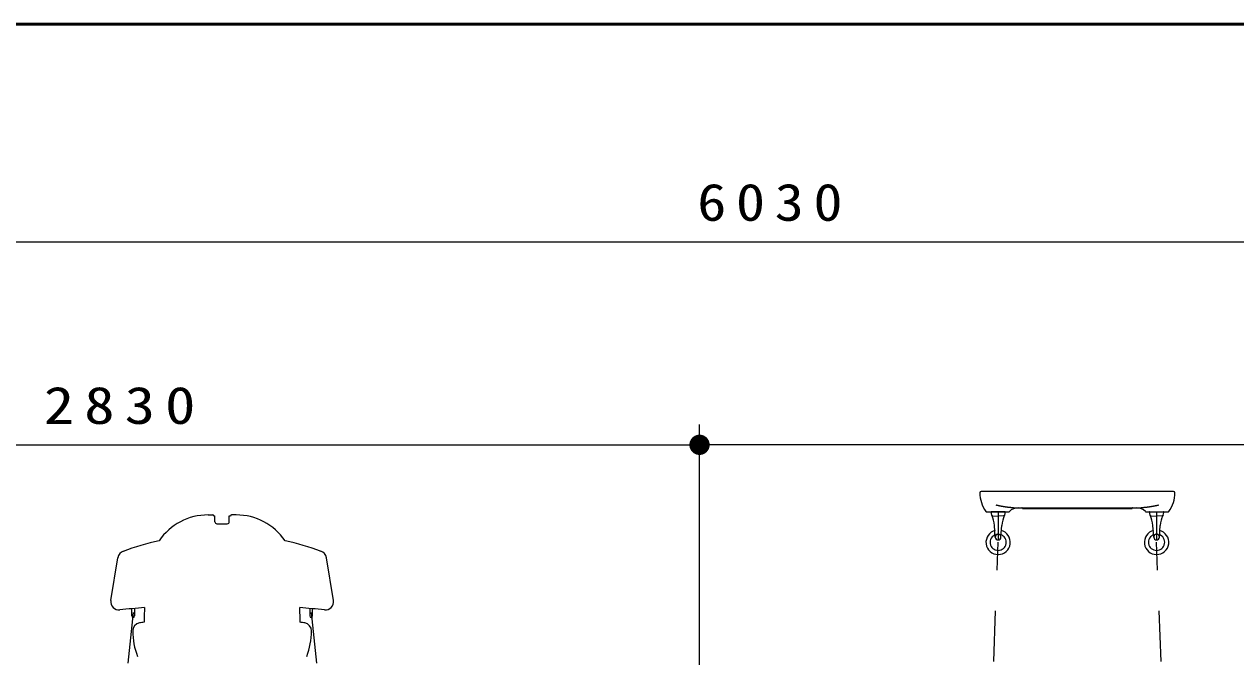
# Model space of a CAD drawing. Units: millimetres on the paper, scale 1:50. Extents: x -385 to 0, y -19 to 267.
# Drawn here: x -335.9 to -276.2, y 235.9 to 267 of the extents above; entities that cross this region are included whole.
import ezdxf

# ---------------------------------------------------------------- set-up
doc = ezdxf.new("R2010")
doc.units = ezdxf.units.MM
doc.linetypes.add('USER1', pattern=[4.5, 2.5, -2])
doc.linetypes.add('USER2', pattern=[6, 3, -1, 1, -1])
doc.layers.add('LY_1', color=7, linetype='Continuous', lineweight=25)
doc.layers.add('LY_2', color=7, linetype='Continuous', lineweight=13)
doc.styles.add('ＭＳ ゴシック', font='')
doc.styles.get('ＭＳ ゴシック').set_extended_font_data('MS Gothic')

# ---------------------------------------------------------------- blocks, each defined once
blk = doc.blocks.new('filled_dot')
at = {"color": 0, "linetype": 'Continuous', "lineweight": -2, "const_width": 1.25}
blk.add_lwpolyline([(-0.625, 0, 1), (0.625, 0, 1)], format="xyb", close=True, dxfattribs=at)

msp = doc.modelspace()

# ---------------------------------------------------------------- linework, layer by layer
at = {"layer": 'LY_1', "lineweight": 13}
for p, q in [((-359.23, 256.292), (-238.63, 256.292)), ((-302.63, 234.792), (-302.63, 247.292)), ((-359.23, 246.292), (-302.63, 246.292)), ((-238.63, 246.292), (-302.63, 246.292)), ((-287.604, 242.992), (-288.256, 242.992)), ((-288.198, 242.792), (-287.93, 242.778)), ((-287.663, 242.792), (-287.93, 242.778)), ((-280.456, 242.992), (-279.804, 242.992)), ((-280.398, 242.792), (-280.13, 242.778)), ((-279.863, 242.792), (-280.13, 242.778))]:
    msp.add_line(p, q, dxfattribs=at)
at = {"layer": 'LY_1', "color": 131}
for p, q in [((-279.29, 243.992), (-288.77, 243.992)), ((-288.504, 242.992), (-287.408, 242.992)), ((-287.695, 242.992), (-287.655, 242.992)), ((-287.17, 243.192), (-280.89, 243.192)), ((-286.729, 243.159), (-286.734, 243.173)), ((-286.72, 243.152), (-286.62, 243.152)), ((-286.62, 243.152), (-281.441, 243.152)), ((-281.441, 243.152), (-281.34, 243.152)), ((-281.326, 243.173), (-281.331, 243.159)), ((-280.653, 242.992), (-279.556, 242.992)), ((-280.405, 242.992), (-280.365, 242.992))]:
    msp.add_line(p, q, dxfattribs=at)
at = {"layer": 'LY_1', "color": 4, "lineweight": 13}
for p, q in [((-326.822, 242.842), (-326.599, 242.842)), ((-326.539, 242.788), (-326.484, 242.788)), ((-326.484, 242.507), (-326.484, 242.788)), ((-325.776, 242.507), (-325.776, 242.788)), ((-325.776, 242.788), (-325.722, 242.788)), ((-325.438, 242.842), (-325.662, 242.842)), ((-326.384, 242.407), (-325.876, 242.407)), ((-331.605, 238.627), (-331.261, 240.735)), ((-320.655, 238.627), (-320.999, 240.735)), ((-330.58, 237.864), (-330.58, 238.221)), ((-330.44, 238.234), (-330.44, 237.864)), ((-321.82, 238.234), (-321.82, 237.864)), ((-321.68, 237.864), (-321.68, 238.221))]:
    msp.add_line(p, q, dxfattribs=at)
at = {"layer": 'LY_1', "color": 2, "linetype": 'USER2', "lineweight": 13}
for p, q in [((-287.93, 242.992), (-287.93, 241.612)), ((-280.13, 242.992), (-280.13, 241.612))]:
    msp.add_line(p, q, dxfattribs=at)
at = {"layer": 'LY_1'}
for p, q in [((-288.07, 241.742), (-288.113, 242.323)), ((-287.79, 241.742), (-287.747, 242.323)), ((-280.27, 241.742), (-280.313, 242.323)), ((-279.99, 241.742), (-279.947, 242.323))]:
    msp.add_line(p, q, dxfattribs=at)
at = {"layer": 'LY_1', "color": 20, "linetype": 'USER1'}
for p, q in [((-289.33, 204.142), (-287.929, 241.492)), ((-278.73, 204.142), (-280.131, 241.492))]:
    msp.add_line(p, q, dxfattribs=at)
at = {"layer": 'LY_1', "linetype": 'USER1'}
for p, q in [((-330.51, 238.034), (-333.872, 205.709)), ((-321.75, 238.034), (-318.389, 205.709))]:
    msp.add_line(p, q, dxfattribs=at)
at = {"layer": 'LY_1', "color": 131}
for centre, radius, start, end in [((-288.77, 243.932), 0.06, 90, 180), ((-287.23, 243.932), 1.6, 180, 215.23442), ((-280.83, 243.932), 1.6, 324.76558, 0), ((-279.29, 243.932), 0.06, 0, 90), ((-288.504, 243.032), 0.04, 215.23442, 270), ((-287.408, 243.032), 0.04, 270, 316.56746), ((-286.943, 242.592), 0.6, 90, 136.56746), ((-286.763, 243.162), 0.03, 20, 90), ((-286.72, 243.162), 0.01, 200, 270), ((-281.34, 243.162), 0.01, 270, 340), ((-281.298, 243.162), 0.03, 90, 160), ((-281.117, 242.592), 0.6, 43.43254, 90), ((-280.653, 243.032), 0.04, 223.43254, 270), ((-279.556, 243.032), 0.04, 270, 324.76558)]:
    msp.add_arc(centre, radius, start, end, dxfattribs=at)
at = {"layer": 'LY_1', "color": 4, "lineweight": 13}
for centre, radius, start, end in [((-326.822, 239.927), 2.915, 90, 145.70423), ((-326.599, 242.782), 0.06, 0, 90), ((-325.662, 242.782), 0.06, 90, 180), ((-325.438, 239.927), 2.915, 34.29577, 90), ((-326.384, 242.507), 0.1, 180, 270), ((-325.876, 242.507), 0.1, 270, 0), ((-326.13, 227.801), 14.113, 102.68868, 110.2053), ((-326.13, 227.801), 14.113, 69.7947, 77.31132), ((-330.866, 240.671), 0.4, 107.00944, 170.74129), ((-321.394, 240.671), 0.4, 9.25871, 72.99056), ((-331.21, 238.562), 0.4, 170.74129, 275.85981), ((-321.05, 238.562), 0.4, 264.14019, 9.25871), ((-326.13, 189.065), 49.358, 94.43578, 95.85981), ((-318.751, 237.563), 11.219, 176.36288, 180), ((-326.13, 189.065), 49.358, 84.14019, 85.56422), ((-333.509, 237.563), 11.219, 0, 3.63712), ((-330.51, 237.864), 0.07, 180, 0), ((-330.13, 237.128), 0.4, 100.32877, 180), ((-326.13, 215.18), 22.709, 99.73507, 100.32877), ((-326.13, 215.18), 22.709, 79.67123, 80.26493), ((-322.13, 237.128), 0.4, 0, 79.67123), ((-321.75, 237.864), 0.07, 180, 0), ((-327.05, 237.128), 3.48, 180, 201.07159), ((-325.21, 237.128), 3.48, 338.92841, 0)]:
    msp.add_arc(centre, radius, start, end, dxfattribs=at)
at = {"layer": 'LY_1', "lineweight": 13}
for centre, radius, start, end in [((-288.256, 242.968), 0.024, 90, 180), ((-288.194, 242.852), 0.06, 204.97272, 270), ((-287.666, 242.852), 0.06, 270, 335.02728), ((-287.604, 242.968), 0.024, 0, 90), ((-280.456, 242.968), 0.024, 90, 180), ((-280.394, 242.852), 0.06, 204.97272, 270), ((-279.866, 242.852), 0.06, 270, 335.02728), ((-279.804, 242.968), 0.024, 0, 90), ((-287.929, 241.492), 0.6, 103.88456, 76.11543), ((-287.929, 241.492), 0.4, 108.67646, 71.32354), ((-280.131, 241.492), 0.6, 103.88456, 76.11543), ((-280.131, 241.492), 0.4, 108.67646, 71.32354)]:
    msp.add_arc(centre, radius, start, end, dxfattribs=at)
at = {"layer": 'LY_1'}
for centre, radius, start, end in [((-287.945, 242.968), 0.335, 180, 205.63379), ((-289.509, 242.218), 1.4, 4.29132, 25.63379), ((-286.351, 242.218), 1.4, 154.36621, 175.70868), ((-287.915, 242.968), 0.335, 335.02728, 0), ((-280.145, 242.968), 0.335, 180, 204.97272), ((-281.709, 242.218), 1.4, 4.29132, 25.63379), ((-278.551, 242.218), 1.4, 154.36621, 175.70868), ((-280.115, 242.968), 0.335, 334.36621, 0), ((-287.93, 241.752), 0.14, 184.29132, 355.70868), ((-280.13, 241.752), 0.14, 184.29132, 355.70868)]:
    msp.add_arc(centre, radius, start, end, dxfattribs=at)
at = {"layer": 'LY_1', "linetype": 'USER1', "lineweight": 13}
for centre in [(-287.93, 241.752), (-280.13, 241.752)]:
    msp.add_arc(centre, 0.14, 355.70868, 184.29132, dxfattribs=at)
at = {"layer": 'LY_1', "color": 131, "lineweight": 13}
for points, knots in [([(-287.378, 243.204), (-287.381, 243.205), (-287.385, 243.205), (-287.388, 243.205), (-287.391, 243.206), (-287.395, 243.206), (-287.398, 243.206), (-287.401, 243.207), (-287.405, 243.207), (-287.408, 243.207), (-287.411, 243.208), (-287.414, 243.208), (-287.418, 243.209), (-287.421, 243.209), (-287.424, 243.209), (-287.428, 243.21), (-287.431, 243.21), (-287.434, 243.21), (-287.437, 243.211), (-287.441, 243.211), (-287.444, 243.212), (-287.447, 243.212), (-287.451, 243.212), (-287.454, 243.213), (-287.457, 243.213), (-287.46, 243.214), (-287.464, 243.214), (-287.467, 243.214), (-287.47, 243.215), (-287.474, 243.215), (-287.477, 243.216), (-287.48, 243.216), (-287.483, 243.217), (-287.487, 243.217), (-287.49, 243.217), (-287.493, 243.218), (-287.497, 243.218), (-287.5, 243.219), (-287.503, 243.219), (-287.506, 243.22), (-287.51, 243.22), (-287.513, 243.221), (-287.516, 243.221), (-287.519, 243.222), (-287.523, 243.222), (-287.526, 243.222), (-287.529, 243.223), (-287.533, 243.223), (-287.536, 243.224), (-287.539, 243.224), (-287.542, 243.225), (-287.546, 243.225), (-287.549, 243.226), (-287.552, 243.226), (-287.556, 243.227), (-287.559, 243.227), (-287.562, 243.228), (-287.565, 243.228), (-287.569, 243.229), (-287.572, 243.229), (-287.575, 243.23), (-287.578, 243.23), (-287.582, 243.231), (-287.585, 243.231), (-287.588, 243.232), (-287.592, 243.232), (-287.595, 243.233), (-287.598, 243.233), (-287.601, 243.234), (-287.605, 243.234), (-287.608, 243.235), (-287.611, 243.235), (-287.614, 243.236), (-287.618, 243.237), (-287.621, 243.237), (-287.624, 243.238), (-287.627, 243.238), (-287.631, 243.239), (-287.634, 243.239), (-287.637, 243.24), (-287.641, 243.24), (-287.644, 243.241), (-287.647, 243.241), (-287.65, 243.242), (-287.654, 243.242), (-287.657, 243.243), (-287.66, 243.244), (-287.663, 243.244), (-287.667, 243.245), (-287.67, 243.245), (-287.673, 243.246), (-287.676, 243.246), (-287.68, 243.247), (-287.683, 243.248), (-287.686, 243.248), (-287.689, 243.249), (-287.693, 243.249), (-287.696, 243.25), (-287.699, 243.25), (-287.703, 243.251), (-287.706, 243.252), (-287.709, 243.252), (-287.712, 243.253), (-287.716, 243.253), (-287.719, 243.254), (-287.722, 243.254), (-287.725, 243.255), (-287.729, 243.256), (-287.732, 243.256), (-287.735, 243.257), (-287.738, 243.257), (-287.742, 243.258), (-287.745, 243.259), (-287.748, 243.259), (-287.751, 243.26), (-287.755, 243.26), (-287.758, 243.261), (-287.761, 243.262), (-287.764, 243.262), (-287.768, 243.263), (-287.771, 243.263), (-287.774, 243.264), (-287.777, 243.265), (-287.781, 243.265), (-287.784, 243.266), (-287.787, 243.267), (-287.79, 243.267), (-287.794, 243.268), (-287.797, 243.268), (-287.8, 243.269), (-287.803, 243.27), (-287.807, 243.27), (-287.81, 243.271), (-287.813, 243.272), (-287.816, 243.272), (-287.82, 243.273), (-287.823, 243.273), (-287.826, 243.274), (-287.829, 243.275), (-287.833, 243.275), (-287.836, 243.276), (-287.839, 243.277), (-287.842, 243.277), (-287.846, 243.278), (-287.849, 243.279), (-287.852, 243.279), (-287.855, 243.28), (-287.859, 243.281), (-287.862, 243.281), (-287.865, 243.282), (-287.868, 243.283), (-287.872, 243.283), (-287.875, 243.284), (-287.878, 243.284), (-287.881, 243.285), (-287.885, 243.286), (-287.888, 243.286), (-287.891, 243.287), (-287.894, 243.288), (-287.898, 243.288), (-287.901, 243.289), (-287.904, 243.29), (-287.907, 243.29), (-287.911, 243.291), (-287.914, 243.292), (-287.917, 243.292), (-287.92, 243.293), (-287.924, 243.294), (-287.927, 243.294), (-287.93, 243.295), (-287.933, 243.296), (-287.937, 243.297), (-287.94, 243.297), (-287.943, 243.298), (-287.946, 243.299), (-287.949, 243.299), (-287.953, 243.3), (-287.956, 243.301), (-287.959, 243.301), (-287.962, 243.302), (-287.966, 243.303), (-287.969, 243.303), (-287.972, 243.304), (-287.975, 243.305), (-287.979, 243.305), (-287.982, 243.306), (-287.985, 243.307), (-287.988, 243.308), (-287.992, 243.308), (-287.995, 243.309), (-287.998, 243.31), (-288.001, 243.31), (-288.005, 243.311), (-288.008, 243.312), (-288.011, 243.312), (-288.014, 243.313), (-288.017, 243.314), (-288.021, 243.315), (-288.024, 243.315)], [0, 0, 0, 0, 1, 1, 1, 2, 2, 2, 3, 3, 3, 4, 4, 4, 5, 5, 5, 6, 6, 6, 7, 7, 7, 8, 8, 8, 9, 9, 9, 10, 10, 10, 11, 11, 11, 12, 12, 12, 13, 13, 13, 14, 14, 14, 15, 15, 15, 16, 16, 16, 17, 17, 17, 18, 18, 18, 19, 19, 19, 20, 20, 20, 21, 21, 21, 22, 22, 22, 23, 23, 23, 24, 24, 24, 25, 25, 25, 26, 26, 26, 27, 27, 27, 28, 28, 28, 29, 29, 29, 30, 30, 30, 31, 31, 31, 32, 32, 32, 33, 33, 33, 34, 34, 34, 35, 35, 35, 36, 36, 36, 37, 37, 37, 38, 38, 38, 39, 39, 39, 40, 40, 40, 41, 41, 41, 42, 42, 42, 43, 43, 43, 44, 44, 44, 45, 45, 45, 46, 46, 46, 47, 47, 47, 48, 48, 48, 49, 49, 49, 50, 50, 50, 51, 51, 51, 52, 52, 52, 53, 53, 53, 54, 54, 54, 55, 55, 55, 56, 56, 56, 57, 57, 57, 58, 58, 58, 59, 59, 59, 60, 60, 60, 61, 61, 61, 62, 62, 62, 63, 63, 63, 64, 64, 64, 65, 65, 65, 66, 66, 66, 66]), ([(-287.17, 243.192), (-287.172, 243.192), (-287.174, 243.192), (-287.177, 243.192), (-287.179, 243.192), (-287.181, 243.192), (-287.184, 243.192), (-287.186, 243.192), (-287.188, 243.193), (-287.191, 243.193), (-287.193, 243.193), (-287.195, 243.193), (-287.198, 243.193), (-287.2, 243.193), (-287.202, 243.193), (-287.205, 243.193), (-287.207, 243.193), (-287.209, 243.193), (-287.212, 243.193), (-287.214, 243.193), (-287.216, 243.193), (-287.219, 243.193), (-287.221, 243.193), (-287.223, 243.193), (-287.225, 243.193), (-287.228, 243.193), (-287.23, 243.194), (-287.232, 243.194), (-287.235, 243.194), (-287.237, 243.194), (-287.239, 243.194), (-287.242, 243.194), (-287.244, 243.194), (-287.246, 243.194), (-287.249, 243.194), (-287.251, 243.194), (-287.253, 243.195), (-287.256, 243.195), (-287.258, 243.195), (-287.26, 243.195), (-287.263, 243.195), (-287.265, 243.195), (-287.267, 243.195), (-287.269, 243.195), (-287.272, 243.196), (-287.274, 243.196), (-287.276, 243.196), (-287.279, 243.196), (-287.281, 243.196), (-287.283, 243.196), (-287.286, 243.196), (-287.288, 243.197), (-287.29, 243.197), (-287.293, 243.197), (-287.295, 243.197), (-287.297, 243.197), (-287.3, 243.197), (-287.302, 243.198), (-287.304, 243.198), (-287.307, 243.198), (-287.309, 243.198), (-287.311, 243.198), (-287.313, 243.198), (-287.316, 243.199), (-287.318, 243.199), (-287.32, 243.199), (-287.323, 243.199), (-287.325, 243.199), (-287.327, 243.2), (-287.33, 243.2), (-287.332, 243.2), (-287.334, 243.2), (-287.337, 243.2), (-287.339, 243.201), (-287.341, 243.201), (-287.344, 243.201), (-287.346, 243.201), (-287.348, 243.201), (-287.35, 243.202), (-287.353, 243.202), (-287.355, 243.202), (-287.357, 243.202), (-287.36, 243.202), (-287.362, 243.203), (-287.364, 243.203), (-287.367, 243.203), (-287.369, 243.203), (-287.371, 243.204), (-287.374, 243.204), (-287.376, 243.204), (-287.378, 243.204)], [0, 0, 0, 0, 1, 1, 1, 2, 2, 2, 3, 3, 3, 4, 4, 4, 5, 5, 5, 6, 6, 6, 7, 7, 7, 8, 8, 8, 9, 9, 9, 10, 10, 10, 11, 11, 11, 12, 12, 12, 13, 13, 13, 14, 14, 14, 15, 15, 15, 16, 16, 16, 17, 17, 17, 18, 18, 18, 19, 19, 19, 20, 20, 20, 21, 21, 21, 22, 22, 22, 23, 23, 23, 24, 24, 24, 25, 25, 25, 26, 26, 26, 27, 27, 27, 28, 28, 28, 29, 29, 29, 30, 30, 30, 30]), ([(-280.682, 243.204), (-280.684, 243.204), (-280.687, 243.204), (-280.689, 243.204), (-280.691, 243.203), (-280.694, 243.203), (-280.696, 243.203), (-280.698, 243.203), (-280.7, 243.202), (-280.703, 243.202), (-280.705, 243.202), (-280.707, 243.202), (-280.71, 243.202), (-280.712, 243.201), (-280.714, 243.201), (-280.717, 243.201), (-280.719, 243.201), (-280.721, 243.201), (-280.724, 243.2), (-280.726, 243.2), (-280.728, 243.2), (-280.731, 243.2), (-280.733, 243.2), (-280.735, 243.199), (-280.737, 243.199), (-280.74, 243.199), (-280.742, 243.199), (-280.744, 243.199), (-280.747, 243.198), (-280.749, 243.198), (-280.751, 243.198), (-280.754, 243.198), (-280.756, 243.198), (-280.758, 243.198), (-280.761, 243.197), (-280.763, 243.197), (-280.765, 243.197), (-280.768, 243.197), (-280.77, 243.197), (-280.772, 243.197), (-280.774, 243.196), (-280.777, 243.196), (-280.779, 243.196), (-280.781, 243.196), (-280.784, 243.196), (-280.786, 243.196), (-280.788, 243.196), (-280.791, 243.195), (-280.793, 243.195), (-280.795, 243.195), (-280.798, 243.195), (-280.8, 243.195), (-280.802, 243.195), (-280.805, 243.195), (-280.807, 243.195), (-280.809, 243.194), (-280.812, 243.194), (-280.814, 243.194), (-280.816, 243.194), (-280.818, 243.194), (-280.821, 243.194), (-280.823, 243.194), (-280.825, 243.194), (-280.828, 243.194), (-280.83, 243.194), (-280.832, 243.193), (-280.835, 243.193), (-280.837, 243.193), (-280.839, 243.193), (-280.842, 243.193), (-280.844, 243.193), (-280.846, 243.193), (-280.849, 243.193), (-280.851, 243.193), (-280.853, 243.193), (-280.856, 243.193), (-280.858, 243.193), (-280.86, 243.193), (-280.863, 243.193), (-280.865, 243.193), (-280.867, 243.193), (-280.869, 243.193), (-280.872, 243.193), (-280.874, 243.192), (-280.876, 243.192), (-280.879, 243.192), (-280.881, 243.192), (-280.883, 243.192), (-280.886, 243.192), (-280.888, 243.192), (-280.89, 243.192)], [0, 0, 0, 0, 1, 1, 1, 2, 2, 2, 3, 3, 3, 4, 4, 4, 5, 5, 5, 6, 6, 6, 7, 7, 7, 8, 8, 8, 9, 9, 9, 10, 10, 10, 11, 11, 11, 12, 12, 12, 13, 13, 13, 14, 14, 14, 15, 15, 15, 16, 16, 16, 17, 17, 17, 18, 18, 18, 19, 19, 19, 20, 20, 20, 21, 21, 21, 22, 22, 22, 23, 23, 23, 24, 24, 24, 25, 25, 25, 26, 26, 26, 27, 27, 27, 28, 28, 28, 29, 29, 29, 30, 30, 30, 30]), ([(-280.036, 243.315), (-280.039, 243.315), (-280.043, 243.314), (-280.046, 243.313), (-280.049, 243.312), (-280.052, 243.312), (-280.056, 243.311), (-280.059, 243.31), (-280.062, 243.31), (-280.065, 243.309), (-280.069, 243.308), (-280.072, 243.308), (-280.075, 243.307), (-280.078, 243.306), (-280.082, 243.305), (-280.085, 243.305), (-280.088, 243.304), (-280.091, 243.303), (-280.094, 243.303), (-280.098, 243.302), (-280.101, 243.301), (-280.104, 243.301), (-280.107, 243.3), (-280.111, 243.299), (-280.114, 243.299), (-280.117, 243.298), (-280.12, 243.297), (-280.124, 243.297), (-280.127, 243.296), (-280.13, 243.295), (-280.133, 243.294), (-280.137, 243.294), (-280.14, 243.293), (-280.143, 243.292), (-280.146, 243.292), (-280.15, 243.291), (-280.153, 243.29), (-280.156, 243.29), (-280.159, 243.289), (-280.163, 243.288), (-280.166, 243.288), (-280.169, 243.287), (-280.172, 243.286), (-280.176, 243.286), (-280.179, 243.285), (-280.182, 243.284), (-280.185, 243.284), (-280.188, 243.283), (-280.192, 243.283), (-280.195, 243.282), (-280.198, 243.281), (-280.201, 243.281), (-280.205, 243.28), (-280.208, 243.279), (-280.211, 243.279), (-280.214, 243.278), (-280.218, 243.277), (-280.221, 243.277), (-280.224, 243.276), (-280.227, 243.275), (-280.231, 243.275), (-280.234, 243.274), (-280.237, 243.273), (-280.24, 243.273), (-280.244, 243.272), (-280.247, 243.272), (-280.25, 243.271), (-280.253, 243.27), (-280.257, 243.27), (-280.26, 243.269), (-280.263, 243.268), (-280.266, 243.268), (-280.27, 243.267), (-280.273, 243.267), (-280.276, 243.266), (-280.279, 243.265), (-280.283, 243.265), (-280.286, 243.264), (-280.289, 243.263), (-280.292, 243.263), (-280.296, 243.262), (-280.299, 243.262), (-280.302, 243.261), (-280.306, 243.26), (-280.309, 243.26), (-280.312, 243.259), (-280.315, 243.259), (-280.319, 243.258), (-280.322, 243.257), (-280.325, 243.257), (-280.328, 243.256), (-280.332, 243.256), (-280.335, 243.255), (-280.338, 243.254), (-280.341, 243.254), (-280.345, 243.253), (-280.348, 243.253), (-280.351, 243.252), (-280.354, 243.252), (-280.358, 243.251), (-280.361, 243.25), (-280.364, 243.25), (-280.367, 243.249), (-280.371, 243.249), (-280.374, 243.248), (-280.377, 243.248), (-280.38, 243.247), (-280.384, 243.246), (-280.387, 243.246), (-280.39, 243.245), (-280.393, 243.245), (-280.397, 243.244), (-280.4, 243.244), (-280.403, 243.243), (-280.407, 243.242), (-280.41, 243.242), (-280.413, 243.241), (-280.416, 243.241), (-280.42, 243.24), (-280.423, 243.24), (-280.426, 243.239), (-280.429, 243.239), (-280.433, 243.238), (-280.436, 243.238), (-280.439, 243.237), (-280.442, 243.237), (-280.446, 243.236), (-280.449, 243.235), (-280.452, 243.235), (-280.456, 243.234), (-280.459, 243.234), (-280.462, 243.233), (-280.465, 243.233), (-280.469, 243.232), (-280.472, 243.232), (-280.475, 243.231), (-280.478, 243.231), (-280.482, 243.23), (-280.485, 243.23), (-280.488, 243.229), (-280.492, 243.229), (-280.495, 243.228), (-280.498, 243.228), (-280.501, 243.227), (-280.505, 243.227), (-280.508, 243.226), (-280.511, 243.226), (-280.514, 243.225), (-280.518, 243.225), (-280.521, 243.224), (-280.524, 243.224), (-280.528, 243.223), (-280.531, 243.223), (-280.534, 243.222), (-280.537, 243.222), (-280.541, 243.222), (-280.544, 243.221), (-280.547, 243.221), (-280.551, 243.22), (-280.554, 243.22), (-280.557, 243.219), (-280.56, 243.219), (-280.564, 243.218), (-280.567, 243.218), (-280.57, 243.217), (-280.573, 243.217), (-280.577, 243.217), (-280.58, 243.216), (-280.583, 243.216), (-280.587, 243.215), (-280.59, 243.215), (-280.593, 243.214), (-280.596, 243.214), (-280.6, 243.214), (-280.603, 243.213), (-280.606, 243.213), (-280.61, 243.212), (-280.613, 243.212), (-280.616, 243.212), (-280.619, 243.211), (-280.623, 243.211), (-280.626, 243.21), (-280.629, 243.21), (-280.633, 243.21), (-280.636, 243.209), (-280.639, 243.209), (-280.642, 243.209), (-280.646, 243.208), (-280.649, 243.208), (-280.652, 243.207), (-280.656, 243.207), (-280.659, 243.207), (-280.662, 243.206), (-280.666, 243.206), (-280.669, 243.206), (-280.672, 243.205), (-280.675, 243.205), (-280.679, 243.205), (-280.682, 243.204)], [0, 0, 0, 0, 1, 1, 1, 2, 2, 2, 3, 3, 3, 4, 4, 4, 5, 5, 5, 6, 6, 6, 7, 7, 7, 8, 8, 8, 9, 9, 9, 10, 10, 10, 11, 11, 11, 12, 12, 12, 13, 13, 13, 14, 14, 14, 15, 15, 15, 16, 16, 16, 17, 17, 17, 18, 18, 18, 19, 19, 19, 20, 20, 20, 21, 21, 21, 22, 22, 22, 23, 23, 23, 24, 24, 24, 25, 25, 25, 26, 26, 26, 27, 27, 27, 28, 28, 28, 29, 29, 29, 30, 30, 30, 31, 31, 31, 32, 32, 32, 33, 33, 33, 34, 34, 34, 35, 35, 35, 36, 36, 36, 37, 37, 37, 38, 38, 38, 39, 39, 39, 40, 40, 40, 41, 41, 41, 42, 42, 42, 43, 43, 43, 44, 44, 44, 45, 45, 45, 46, 46, 46, 47, 47, 47, 48, 48, 48, 49, 49, 49, 50, 50, 50, 51, 51, 51, 52, 52, 52, 53, 53, 53, 54, 54, 54, 55, 55, 55, 56, 56, 56, 57, 57, 57, 58, 58, 58, 59, 59, 59, 60, 60, 60, 61, 61, 61, 62, 62, 62, 63, 63, 63, 64, 64, 64, 65, 65, 65, 66, 66, 66, 66])]:
    msp.add_open_spline(points, degree=3, knots=knots, dxfattribs=at)
at = {"layer": 'LY_2', "lineweight": 50}
msp.add_line((0, 267), (-385, 267), dxfattribs=at)

# ---------------------------------------------------------------- block references
at = {"layer": 'LY_1', "lineweight": 13, "xscale": 0.4, "yscale": 0.4, "rotation": 180}
msp.add_blockref('filled_dot', (-302.63, 246.292), dxfattribs=at)
at = {"layer": 'LY_1', "lineweight": 13, "xscale": 0.4, "yscale": 0.4}
msp.add_blockref('filled_dot', (-302.63, 246.292), dxfattribs=at)

# ---------------------------------------------------------------- texts
at = {"layer": 'LY_1', "char_height": 1.833, "attachment_point": 8, "style": 'ＭＳ ゴシック'}
for s, insert in [('\\T1.33;\\W1.15;6030', (-298.93, 257.292)), ('\\T1.33;\\W1.2;2830', (-330.93, 247.292))]:
    msp.add_mtext(s, dxfattribs=dict(at, insert=insert))

doc.saveas('drawing.dxf')
